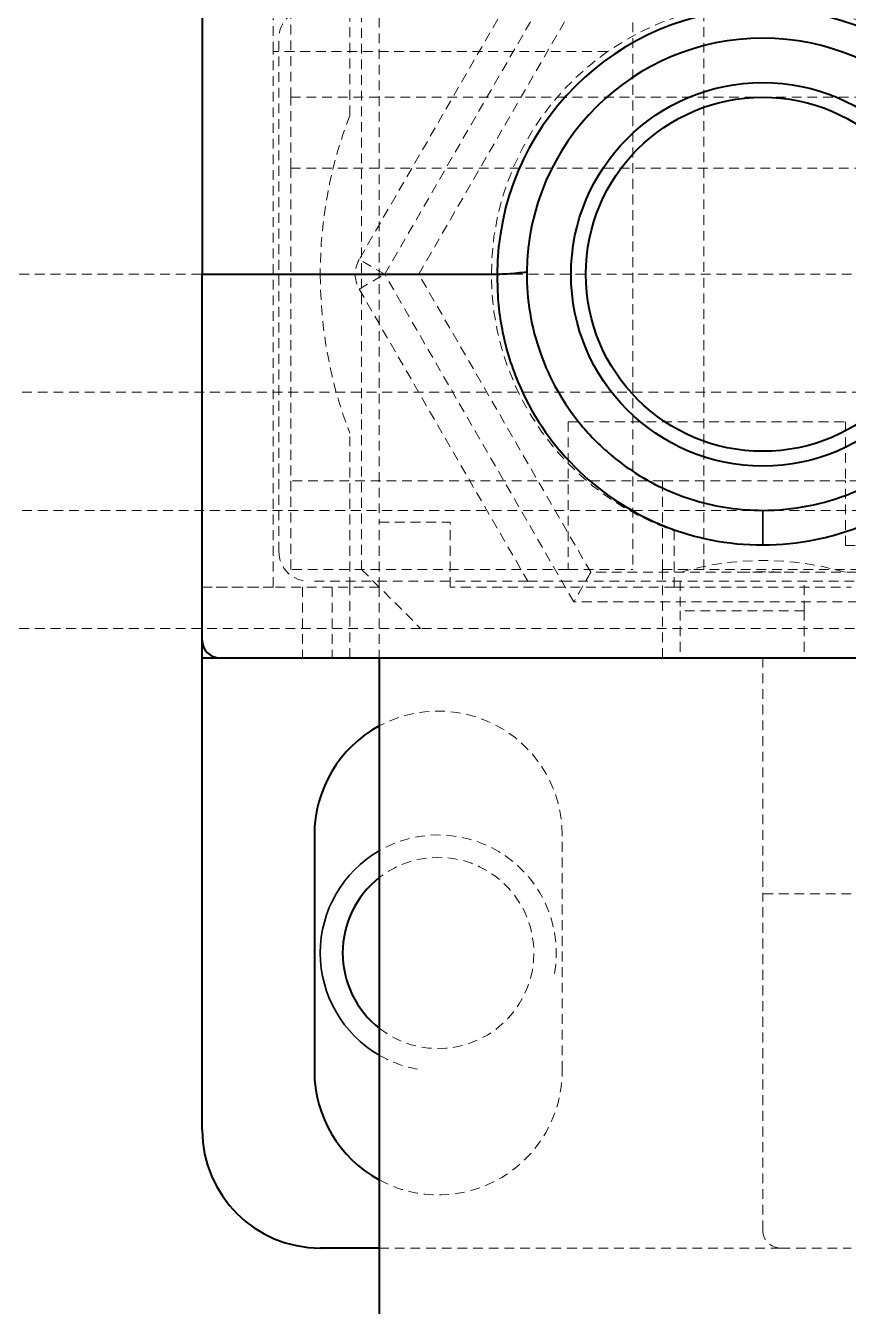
# Model space of a CAD drawing. Header units: inches. Extents: x 6934 to 18973, y 4254 to 7629.
# Drawn here: x 17085.79 to 17099.73, y 4811.96 to 4833.67 of the extents above; entities that cross this region are included whole.
import ezdxf

# ---------------------------------------------------------------- set-up
doc = ezdxf.new("R2010")
doc.units = ezdxf.units.IN
doc.header["$MEASUREMENT"] = 0
doc.linetypes.add('입력 정류부 ASSY$0$DASHED', pattern=[0.2067, 0.1654, -0.0413])
for name, color, linetype, lineweight, true_color in [('입력 정류부 ASSY$0$가려진 것(ISO)', 2, '입력 정류부 ASSY$0$DASHED', 18, 0xffff00), ('입력 정류부 ASSY$0$가려진 좁은 것(ISO)', 2, '입력 정류부 ASSY$0$DASHED', 18, 0xffff00), ('입력 정류부 ASSY$0$가시적인 것(ISO)', 3, 'Continuous', 40, 0x00ff00), ('입력 정류부 ASSY$0$가시적인 좁은 것(ISO)', 3, 'Continuous', 35, 0x00ff00)]:
    doc.layers.add(name, color=color, linetype=linetype, lineweight=lineweight, true_color=true_color)

# ---------------------------------------------------------------- blocks, each defined once
blk = doc.blocks.new('입력 정류부 ASSY')
at = {"layer": '입력 정류부 ASSY$0$가려진 것(ISO)'}
for p, q in [((436.204, 572.44), (436.204, 578.99)), ((437.404, 578.92), (437.404, 564.44)), ((435.904, 573.214), (435.904, 576.74)), ((437.704, 576.44), (437.704, 565.24)), ((443.204, 564.44), (443.204, 575.44)), ((440.509, 575.14), (437.363, 569.69)), ((438.373, 569.44), (441.289, 574.49)), ((437.204, 572.133), (437.204, 574.44)), ((442.004, 574.24), (442.004, 564.44)), ((436.004, 564.74), (436.004, 573.44)), ((435.904, 564.14), (435.904, 573.214)), ((441.574, 573.214), (435.904, 573.214)), ((436.204, 572.44), (451.154, 572.44)), ((436.204, 571.24), (436.204, 572.44)), ((436.204, 571.24), (451.154, 571.24)), ((436.204, 564.44), (436.204, 571.24)), ((110.204, 569.44), (434.704, 569.44)), ((441.289, 564.39), (438.373, 569.44)), ((439.704, 569.44), (448.704, 569.44)), ((437.363, 569.19), (440.221, 564.24)), ((490.204, 567.44), (110.204, 567.44)), ((440.904, 566.94), (445.604, 566.94)), ((440.904, 566.94), (440.904, 564.44)), ((445.604, 566.94), (445.604, 565.94)), ((437.204, 564.14), (437.204, 566.748)), ((442.504, 565.94), (436.204, 565.94)), ((445.604, 565.94), (442.504, 565.94)), ((442.504, 564.44), (442.504, 565.94)), ((451.154, 565.94), (445.604, 565.94)), ((445.604, 564.844), (445.604, 565.94)), ((490.204, 565.44), (110.204, 565.44)), ((437.704, 564.14), (437.704, 565.24)), ((437.704, 565.24), (438.904, 565.24)), ((438.904, 564.14), (438.904, 565.24)), ((442.704, 564.14), (442.704, 565.092)), ((445.604, 564.844), (478.804, 564.844)), ((440.904, 564.44), (436.204, 564.44)), ((437.404, 564.44), (438.404, 563.44)), ((440.904, 564.44), (442.004, 564.44)), ((447.12, 564.39), (441.289, 564.39)), ((442.504, 562.94), (442.504, 564.44)), ((442.504, 564.44), (451.204, 564.44)), ((434.704, 564.14), (435.904, 564.14)), ((435.904, 564.14), (434.704, 564.14)), ((437.704, 564.14), (435.904, 564.14)), ((436.404, 564.14), (436.404, 562.94)), ((440.221, 564.24), (436.504, 564.24)), ((436.904, 564.14), (436.904, 562.94)), ((437.204, 562.94), (437.204, 564.14)), ((437.704, 564.14), (437.704, 562.94)), ((442.704, 564.14), (438.904, 564.14)), ((440.221, 564.24), (440.798, 564.24)), ((447.611, 564.24), (440.798, 564.24)), ((442.704, 564.14), (445.704, 564.14)), ((442.804, 564.24), (442.804, 563.74)), ((444.904, 563.74), (444.904, 564.24)), ((442.804, 563.74), (442.804, 562.94)), ((444.904, 563.74), (444.904, 562.94)), ((450.004, 563.44), (438.404, 563.44)), ((444.204, 562.94), (444.204, 558.94)), ((440.804, 555.94), (440.804, 559.94)), ((445.704, 558.94), (444.204, 558.94)), ((444.204, 553.24), (444.204, 558.94)), ((444.504, 552.94), (437.704, 552.94)), ((444.504, 552.94), (445.704, 552.94))]:
    blk.add_line(p, q, dxfattribs=at)
for centre, radius, start, end in [((436.504, 573.44), 0.5, 90, 180), ((444.204, 569.44), 4.6, 55.1295, 124.8705), ((444.204, 569.44), 4.6, 124.8705, 250.9686), ((444.204, 569.44), 7.5, 158.9605, 180), ((437.796, 569.44), 0.5, 150, 210), ((444.204, 569.44), 7.5, 180, 201.0395), ((436.504, 564.74), 0.5, 180, 270), ((444.204, 559.59), 5, 73.7398, 106.2602), ((444.204, 559.59), 4.81, 86.3025, 93.6975), ((438.704, 559.94), 2.1, 0, 118.4369), ((438.704, 557.94), 2, 350, 120), ((438.704, 557.94), 1.621, 231.9097, 128.0903), ((438.704, 557.94), 2, 240, 260), ((438.704, 555.94), 2.1, 241.5631, 0), ((444.504, 553.24), 0.3, 180, 270)]:
    blk.add_arc(centre, radius, start, end, dxfattribs=at)
blk.add_ellipse((441, 563.89), major_axis=(0.289, 0.5), ratio=0.000011, start_param=6.283183, end_param=7.853926, dxfattribs=at)
at = {"layer": '입력 정류부 ASSY$0$가려진 좁은 것(ISO)'}
for p, q in [((437.796, 569.44), (441, 574.99)), ((437.796, 569.44), (437.363, 569.69)), ((437.363, 569.19), (437.796, 569.44)), ((441, 563.89), (437.796, 569.44)), ((447.409, 563.89), (441, 563.89)), ((444.904, 563.74), (442.804, 563.74)), ((438.404, 563.44), (110.204, 563.44))]:
    blk.add_line(p, q, dxfattribs=at)
at = {"layer": '입력 정류부 ASSY$0$가시적인 것(ISO)'}
for p, q in [((434.704, 577.94), (434.704, 569.44)), ((434.704, 563.24), (434.704, 569.44)), ((434.704, 569.44), (439.704, 569.44)), ((434.704, 562.94), (434.704, 563.24)), ((434.704, 554.94), (434.704, 562.94)), ((434.704, 562.94), (435.004, 562.94)), ((435.004, 562.94), (489.404, 562.94)), ((437.704, 562.94), (437.704, 525.94)), ((436.604, 559.94), (436.604, 555.94)), ((437.704, 552.94), (436.704, 552.94))]:
    blk.add_line(p, q, dxfattribs=at)
for radius in [3.25, 3]:
    blk.add_circle((444.204, 569.44), radius, dxfattribs=at)
for centre, radius, start, end in [((444.204, 569.44), 4.5, 0, 180), ((444.204, 569.44), 4, 0.5574, 179.4428), ((435.004, 563.24), 0.3, 180, 270), ((438.704, 559.94), 2.1, 118.4369, 180), ((438.704, 557.94), 1.621, 128.0903, 231.9097), ((438.704, 555.94), 2.1, 180, 241.5631), ((436.704, 554.94), 2, 180, 270)]:
    blk.add_arc(centre, radius, start, end, dxfattribs=at)
for points, knots in [([(439.705, 569.44), (439.699, 569.128), (439.726, 568.816), (439.842, 568.205), (439.932, 567.907), (440.276, 567.083), (440.602, 566.595), (441.423, 565.768), (441.911, 565.438), (442.732, 565.09), (443.024, 565), (443.612, 564.883), (443.909, 564.853), (444.204, 564.853)], [0.0000644, 0.0000644, 0.0000644, 0.0000644, 0.0951795, 0.0951795, 0.1899794, 0.1899794, 0.3672987, 0.3672987, 0.5442291, 0.5442291, 0.6366703, 0.6366703, 0.7264459, 0.7264459, 0.7264459, 0.7264459]), ([(439.705, 569.44), (439.761, 569.445), (439.873, 569.447), (440.04, 569.464), (440.15, 569.474), (440.204, 569.479)], [0.0000082, 0.0000082, 0.0000082, 0.0000082, 0.3333333, 0.6666667, 0.9999891, 0.9999891, 0.9999891, 0.9999891]), ([(440.204, 569.479), (440.202, 569.245), (440.22, 569.011), (440.298, 568.55), (440.356, 568.324), (440.59, 567.665), (440.821, 567.255), (441.202, 566.794), (441.289, 566.698), (441.565, 566.424), (441.766, 566.258), (442.315, 565.892), (442.68, 565.721), (443.434, 565.496), (443.818, 565.44), (444.204, 565.44)], [-0.6385709, -0.6385709, -0.6385709, -0.6385709, -0.567071, -0.567071, -0.4959398, -0.4959398, -0.3540676, -0.3540676, -0.3148222, -0.3148222, -0.2362686, -0.2362686, -0.1157941, -0.1157941, -0.0000163, -0.0000163, -0.0000163, -0.0000163]), ([(444.204, 565.44), (444.462, 565.44), (444.719, 565.465), (445.226, 565.564), (445.473, 565.638), (445.871, 565.8), (446.026, 565.875), (446.377, 566.074), (446.567, 566.204), (446.844, 566.433), (446.941, 566.52), (447.124, 566.703), (447.212, 566.8), (447.442, 567.08), (447.573, 567.272), (447.773, 567.626), (447.849, 567.783), (448.012, 568.189), (448.086, 568.441), (448.183, 568.956), (448.207, 569.217), (448.204, 569.479)], [-0.6388449, -0.6388449, -0.6388449, -0.6388449, -0.5615111, -0.5615111, -0.4839827, -0.4839827, -0.4321302, -0.4321302, -0.3626563, -0.3626563, -0.3233942, -0.3233942, -0.2839658, -0.2839658, -0.2134173, -0.2134173, -0.1601958, -0.1601958, -0.0800794, -0.0800794, -0.0000049, -0.0000049, -0.0000049, -0.0000049]), ([(444.204, 564.853), (444.506, 564.853), (444.806, 564.884), (445.397, 565.004), (445.685, 565.094), (446.502, 565.44), (446.99, 565.772), (447.817, 566.606), (448.145, 567.103), (448.485, 567.932), (448.572, 568.226), (448.684, 568.829), (448.709, 569.134), (448.703, 569.44)], [0.0000171, 0.0000171, 0.0000171, 0.0000171, 0.0905045, 0.0905045, 0.1813819, 0.1813819, 0.3586453, 0.3586453, 0.5384374, 0.5384374, 0.6319629, 0.6319629, 0.7250417, 0.7250417, 0.7250417, 0.7250417])]:
    blk.add_open_spline(points, degree=3, knots=knots, dxfattribs=at)
at = {"layer": '입력 정류부 ASSY$0$가시적인 좁은 것(ISO)'}
blk.add_line((444.204, 565.44), (444.204, 564.853), dxfattribs=at)
blk.add_arc((438.704, 557.94), 2, 120, 240, dxfattribs=at)

msp = doc.modelspace()

# ---------------------------------------------------------------- block references
msp.add_blockref('입력 정류부 ASSY', (16654.075, 4260.012))

doc.saveas('drawing.dxf')
